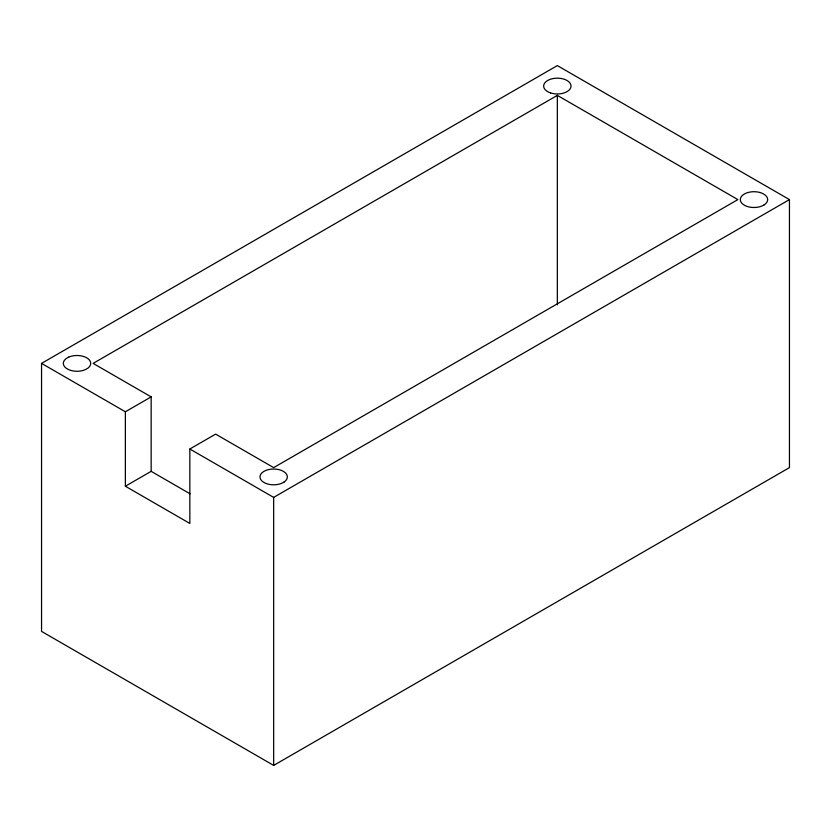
<?xml version="1.0" encoding="UTF-8"?>
<svg xmlns="http://www.w3.org/2000/svg" width="831" height="831" viewBox="0 0 831 831"><rect width="100%" height="100%" fill="white"/><g stroke="black" fill="none" stroke-linecap="round" stroke-linejoin="round"><path stroke-width="1.25" d="M41.55 363.386L557.341 65.597L789.45 199.596L789.45 467.614L273.659 765.403L41.55 631.404L41.55 363.386L125.367 411.771L151.159 396.886L151.159 471.333L190.06 493.801M125.367 411.771L125.367 486.228L189.842 523.447L189.842 449L215.634 434.114L273.659 467.614L737.866 199.596L557.341 95.378L93.134 363.386L151.159 396.886M125.367 486.228L151.159 471.333M189.842 449L273.659 497.395L789.45 199.596M557.341 95.378L557.341 304.852M273.659 497.395L273.659 765.403M68.62 357.153L66.106 358.618A13.68 7.894 0 0 0 66.21 368.237L68.755 369.681A13.68 7.894 0 0 0 85.406 369.618L87.92 368.154A13.68 7.894 0 0 0 86.621 357.766A13.68 7.894 0 0 0 68.62 357.153M284.244 481.918L281.647 483.33A13.68 7.894 0 0 1 264.996 483.029L262.554 481.533A13.68 7.894 0 0 1 264.736 470.938A13.68 7.894 0 0 1 283.205 471.26A13.68 7.894 0 0 1 284.244 481.918M764.136 204.893L761.425 206.233A13.68 7.894 0 0 1 743.194 204.447A13.68 7.894 0 0 1 744.68 193.82A13.68 7.894 0 0 1 763.159 193.737L765.476 195.306A13.68 7.894 0 0 1 764.136 204.893M550.506 92.906A13.68 7.894 0 0 0 571.022 86.071A13.68 7.894 0 0 0 550.506 79.225A13.68 7.894 0 0 0 550.506 92.906"/></g></svg>
